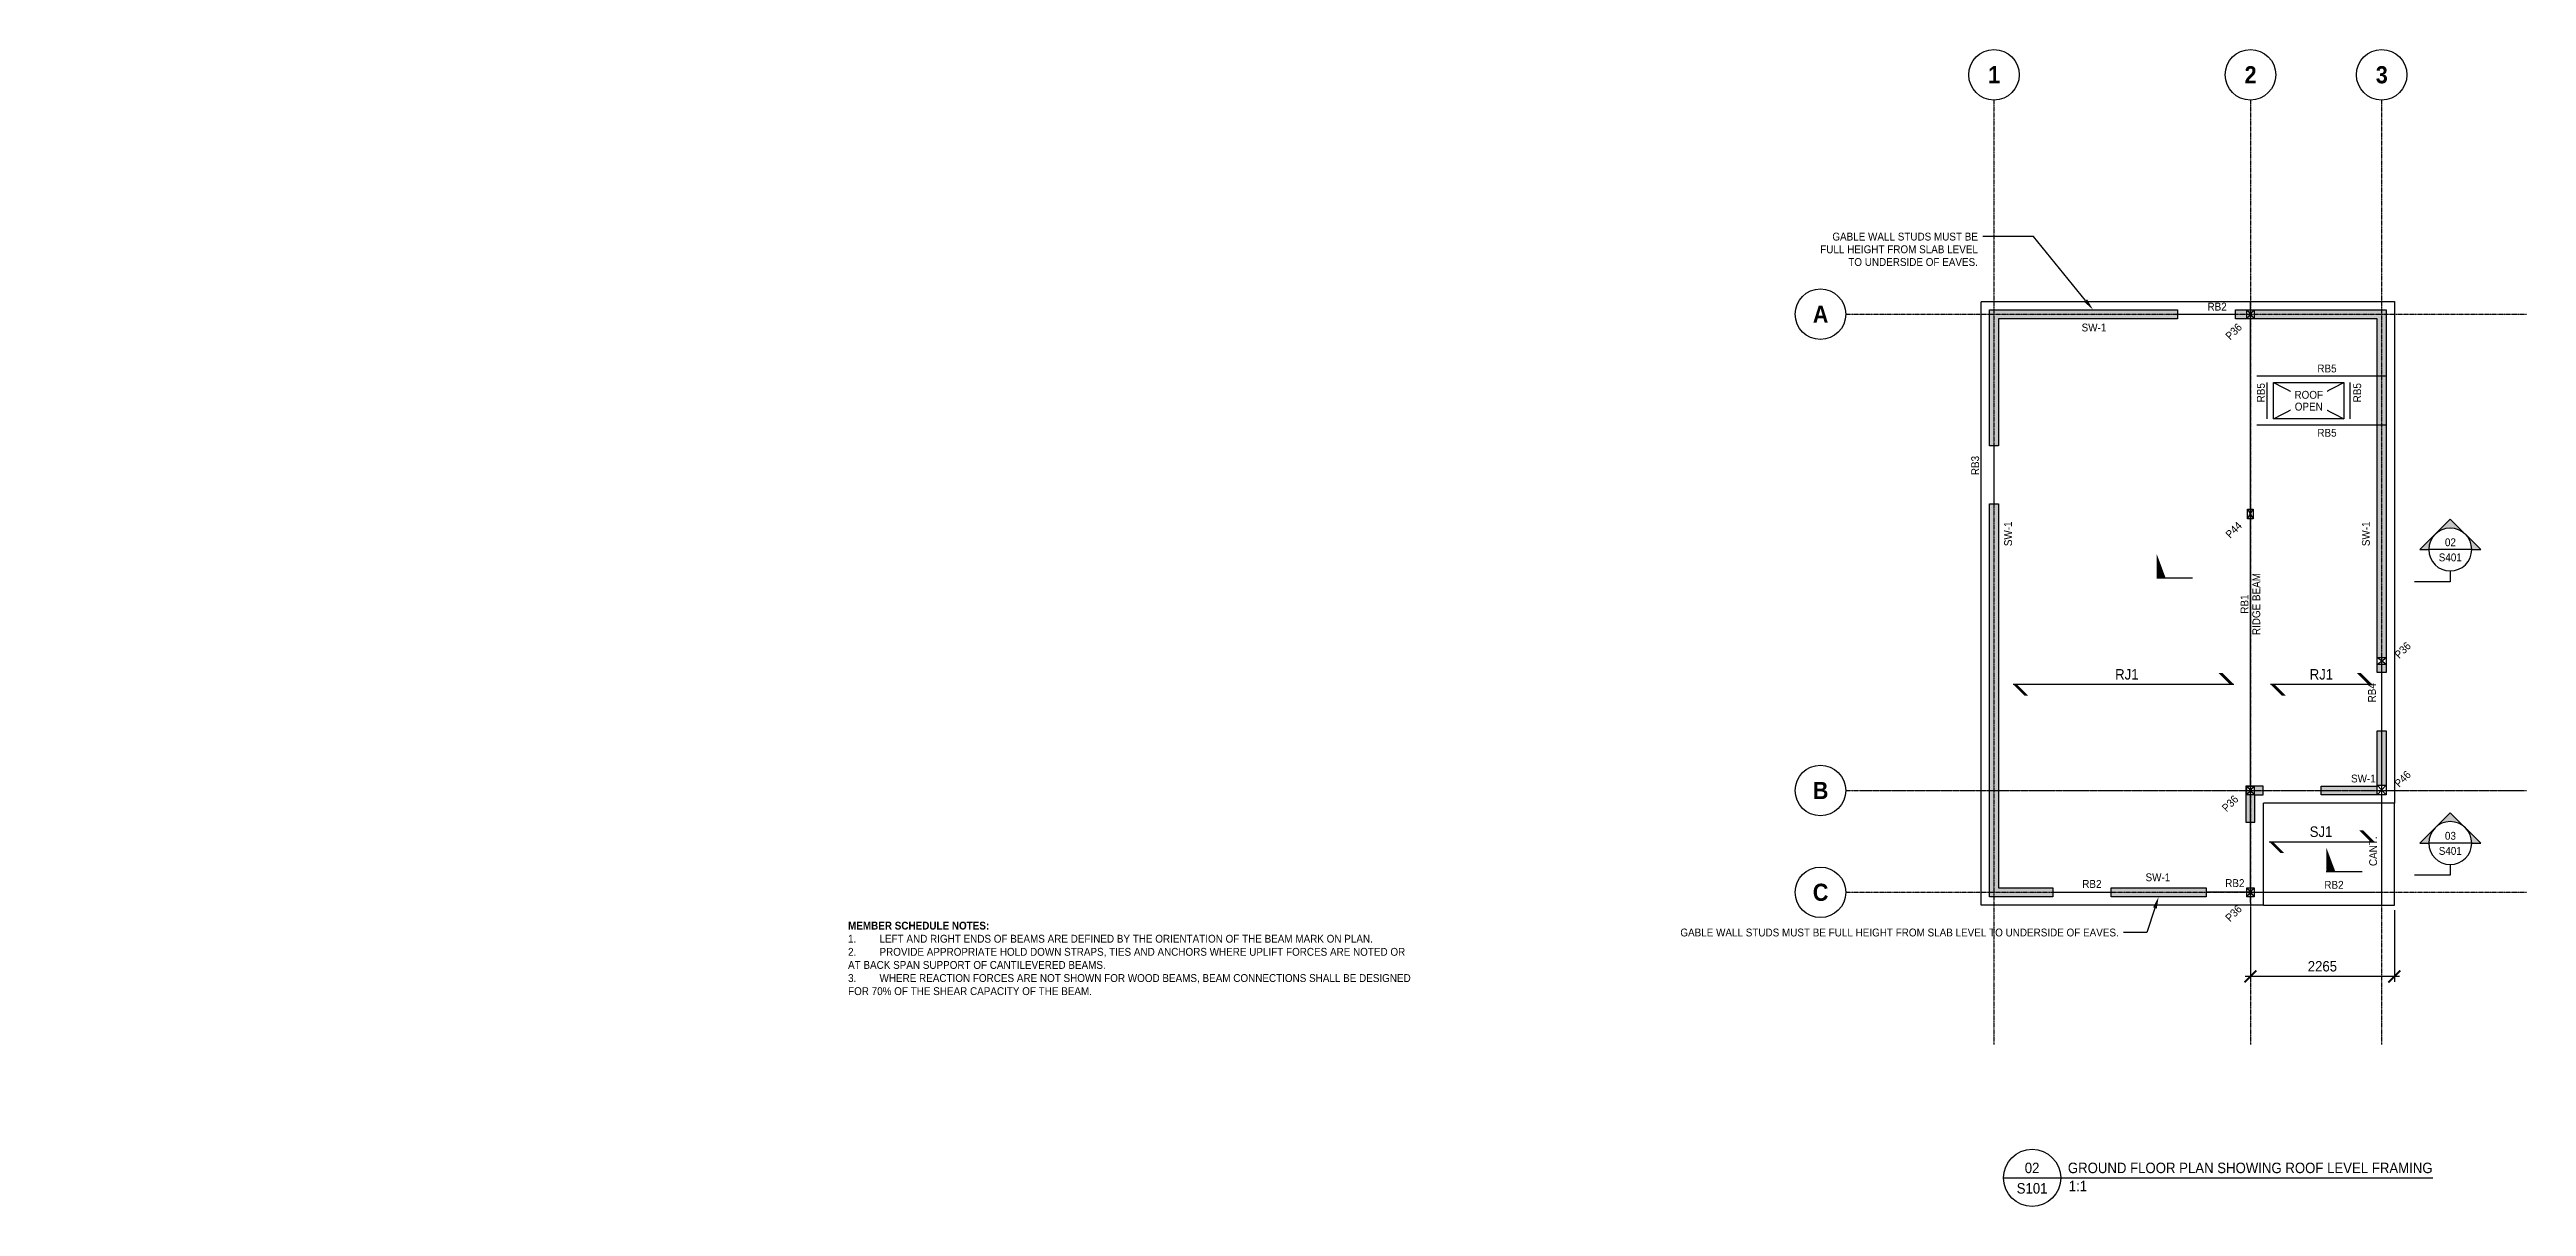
# Model space of a CAD drawing. Header units: millimetres. Extents: x -125435 to 382444, y 0 to 40902.
# Drawn here: x -8509 to 30466, y 22689 to 40902 of the extents above; entities that cross this region are included whole.
import ezdxf
from ezdxf import colors
from ezdxf.entities.mleader import LeaderData, LeaderLine
from ezdxf.enums import TextEntityAlignment as Align
from ezdxf.math import Vec2, Vec3

# ---------------------------------------------------------------- set-up
doc = ezdxf.new("R2010")
doc.units = ezdxf.units.MM
doc.header["$LTSCALE"] = 10
for name, pattern in [('CENTER', [2, 1.25, -0.25, 0.25, -0.25]), ('CMHC_Center - Large', [18, 9, -3, 3, -3]), ('HIDDEN', [0.375, 0.25, -0.125])]:
    doc.linetypes.add(name, pattern=pattern)
doc.layers.get('DEFPOINTS').update_dxf_attribs({"color": 252})
for name, color, linetype in [('S-ANNO-CROS', 30, 'Continuous'), ('S-ANNO-CROS-ABOV', 30, 'HIDDEN'), ('S-ANNO-KEYN', 2, 'Continuous'), ('S-ANNO-PATT-MAS', 30, 'Continuous'), ('S-ANNO-PATT-WOOD', 30, 'Continuous'), ('S-ANNO-SYMB', 231, 'Continuous'), ('S-ANNO-TEXT', 2, 'Continuous'), ('S-BEAM-WOOD', 53, 'Continuous'), ('S-COLS-WOOD', 51, 'Continuous'), ('S-GRID', 1, 'CENTER'), ('S-GRID-IDEN', 2, 'Continuous'), ('S-OTLN-OPNG', 231, 'Continuous'), ('S-WALL-STUD', 51, 'Continuous')]:
    doc.layers.add(name, color=color, linetype=linetype)
doc.layers.add('S-ANNO-XREF-ARCH', color=8, linetype='Continuous', transparency=0.75)
doc.styles.add('BB_Large Bold', font='arialbd.ttf', dxfattribs={"width": 0.9, "height": 3.6})
doc.styles.add('BB_Standard', font='arial.ttf', dxfattribs={"width": 0.9, "height": 2.2})
doc.styles.add('BB_Standard 1.65 Text', font='arial.ttf', dxfattribs={"width": 0.9, "height": 1.65})
doc.dimstyles.new('BB_Standard$0', dxfattribs={"dimscale": 0, "dimtxt": 2.2, "dimasz": 2.5, "dimexe": 1.1, "dimexo": 1.1, "dimgap": 1, "dimtad": 1, "dimdec": 0, "dimrnd": 0.001, "dimzin": 3, "dimdsep": 46, "dimtxsty": 'BB_Standard', "dimblk1": 'ARCHTICK', "dimblk2": 'ARCHTICK', "dimsah": 1, "dimcen": 0.09, "dimdle": 1.1, "dimclrd": 256, "dimclre": 256, "dimclrt": 256, "dimadec": 0, "dimazin": 0, "dimtfac": 1, "dimtdec": 0, "dimtofl": 0, "dimtmove": 0, "dimatfit": 3, "dimfxl": 1, "dimfrac": 2, "dimtolj": 1, "dimtzin": 0, "dimarcsym": 0})

# ---------------------------------------------------------------- blocks, each defined once
blk = doc.blocks.new('*U30')
at = {"layer": 'S-ANNO-SYMB', "color": 0}
blk.add_circle((0, 0), 5.3, dxfattribs=at)
at = {"layer": 'S-GRID-IDEN', "style": 'BB_Large Bold', "width": 0.9, "flags": 8}
blk.add_attdef('GRID', text='', height=3.6, dxfattribs=at).set_placement((0.03, -1.79), align=Align.CENTER)
blk = doc.blocks.new('*U31')
at = {"layer": 'S-ANNO-SYMB', "color": 0}
blk.add_circle((0, 0), 5.3, dxfattribs=at)
at = {"layer": 'S-GRID-IDEN', "style": 'BB_Large Bold', "width": 0.9, "flags": 8}
blk.add_attdef('GRID', text='', height=3.6, dxfattribs=at).set_placement((0.03, -1.79), align=Align.CENTER)
blk = doc.blocks.new('*U32')
at = {"layer": 'S-ANNO-SYMB', "color": 0}
blk.add_circle((0, 0), 5.3, dxfattribs=at)
at = {"layer": 'S-GRID-IDEN', "style": 'BB_Large Bold', "width": 0.9, "flags": 8}
blk.add_attdef('GRID', text='', height=3.6, dxfattribs=at).set_placement((0.03, -1.79), align=Align.CENTER)
blk = doc.blocks.new('*U33')
at = {"layer": 'S-ANNO-SYMB', "color": 0}
blk.add_circle((0, 0), 5.3, dxfattribs=at)
at = {"layer": 'S-GRID-IDEN', "style": 'BB_Large Bold', "width": 0.9, "flags": 8}
blk.add_attdef('GRID', text='', height=3.6, dxfattribs=at).set_placement((0.03, -1.79), align=Align.CENTER)
blk = doc.blocks.new('*U34')
at = {"layer": 'S-ANNO-SYMB', "color": 0}
blk.add_circle((0, 0), 5.3, dxfattribs=at)
at = {"layer": 'S-GRID-IDEN', "style": 'BB_Large Bold', "width": 0.9, "flags": 8}
blk.add_attdef('GRID', text='', height=3.6, dxfattribs=at).set_placement((0.03, -1.79), align=Align.CENTER)
blk = doc.blocks.new('*U35')
at = {"layer": 'S-ANNO-SYMB', "color": 0}
blk.add_line((6, 0), (84.1, 0), dxfattribs=at)
blk.add_lwpolyline([(-6, 0), (6, 0)], dxfattribs=at)
blk.add_circle((0, 0), 6, dxfattribs=at)
at = {"layer": 'S-ANNO-TEXT', "insert": (7.7, -0.6), "char_height": 2.2, "attachment_point": 1, "style": 'BB_Standard'}
blk.add_mtext('1:1', dxfattribs=at)
at = {"layer": 'S-ANNO-TEXT', "style": 'BB_Standard', "width": 0.9}
for tag, p in [('NN', (0, 1)), ('S-NNN', (0, -3.29))]:
    blk.add_attdef(tag, text='', height=2.2, dxfattribs=at).set_placement(p, align=Align.CENTER)
blk.add_attdef('DRAWINGBLOCKTITLE', (7.5, 1), '', height=2.2, dxfattribs=at)
blk = doc.blocks.new('*U36')
at = {"layer": 'S-ANNO-SYMB', "color": 0}
blk.add_circle((0, 0), 5.3, dxfattribs=at)
at = {"layer": 'S-GRID-IDEN', "style": 'BB_Large Bold', "width": 0.9, "flags": 8}
blk.add_attdef('GRID', text='', height=3.6, dxfattribs=at).set_placement((0.03, -1.79), align=Align.CENTER)
blk = doc.blocks.new('(4)38X89')
at = {"layer": 'S-ANNO-PATT-WOOD'}
for p, q in [((76, 44.5), (-76, -44.5)), ((-76, 44.5), (76, -44.5))]:
    blk.add_line(p, q, dxfattribs=at)
at = {"layer": 'S-COLS-WOOD'}
blk.add_lwpolyline([(-76, 44.5), (76, 44.5), (76, -44.5), (-76, -44.5)], close=True, dxfattribs=at)
blk = doc.blocks.new('(3)38X140')
at = {"layer": 'S-ANNO-PATT-WOOD'}
for p, q in [((-70, -57), (70, 57)), ((70, -57), (-70, 57))]:
    blk.add_line(p, q, dxfattribs=at)
at = {"layer": 'S-COLS-WOOD'}
blk.add_lwpolyline([(-70, -57), (-70, 57), (70, 57), (70, -57)], close=True, dxfattribs=at)
blk = doc.blocks.new('(4)38X140')
at = {"layer": 'S-ANNO-PATT-WOOD'}
for p, q in [((-70, 76), (70, -76)), ((-70, -76), (70, 76))]:
    blk.add_line(p, q, dxfattribs=at)
at = {"layer": 'S-COLS-WOOD'}
blk.add_lwpolyline([(-70, 76), (70, 76), (70, -76), (-70, -76)], close=True, dxfattribs=at)
blk = doc.blocks.new('*U41')
at = {"layer": 'S-ANNO-SYMB', "color": 0}
blk.add_line((-12.95, 0), (9.13, 0), dxfattribs=at)
for points in [[(-12.95, 0), (-12.15, 0), (-10.55, -2.4), (-9.75, -2.4)], [(5.93, 2.4), (6.73, 2.4), (8.33, 0), (9.13, 0)]]:
    blk.add_solid(points, dxfattribs=at)
at = {"layer": 'S-ANNO-KEYN', "style": 'BB_Standard', "width": 0.9}
for tag, p in [('MARK', (-4.44, 1)), ('REINFORCING', (-10.76, -3))]:
    blk.add_attdef(tag, p, '', height=2.2, dxfattribs=at)
blk = doc.blocks.new('*U40')
at = {"layer": 'S-ANNO-SYMB', "color": 0}
blk.add_line((-12.64, 0), (8.66, 0), dxfattribs=at)
for points in [[(-12.64, 0), (-11.84, 0), (-10.24, -2.4), (-9.44, -2.4)], [(5.46, 2.4), (6.26, 2.4), (7.86, 0), (8.66, 0)]]:
    blk.add_solid(points, dxfattribs=at)
at = {"layer": 'S-ANNO-KEYN', "style": 'BB_Standard', "width": 0.9}
for tag, p in [('MARK', (-4.44, 1)), ('REINFORCING', (-10.76, -3))]:
    blk.add_attdef(tag, p, '', height=2.2, dxfattribs=at)
blk = doc.blocks.new('*U39')
at = {"layer": 'S-ANNO-SYMB', "color": 0}
blk.add_line((-25.83, 0), (20.45, 0), dxfattribs=at)
for points in [[(-25.83, 0), (-25.03, 0), (-23.43, -2.4), (-22.63, -2.4)], [(17.25, 2.4), (18.05, 2.4), (19.65, 0), (20.45, 0)]]:
    blk.add_solid(points, dxfattribs=at)
at = {"layer": 'S-ANNO-KEYN', "style": 'BB_Standard', "width": 0.9}
for tag, p in [('MARK', (-4.44, 1)), ('REINFORCING', (-10.76, -3))]:
    blk.add_attdef(tag, p, '', height=2.2, dxfattribs=at)
blk = doc.blocks.new('*U47')
at = {"layer": 'S-ANNO-SYMB'}
h = blk.add_hatch(color=0, dxfattribs=at)
h.dxf.hatch_style = 1
h.paths.add_polyline_path([(-8.5, 0), (-6, 0, -0.198912), (-4.24, 4.24)])
h.paths.add_polyline_path([(-4.24, 4.24, -0.414214), (4.24, 4.24), (0, 8.5)])
h.paths.add_polyline_path([(4.24, 4.24, -0.198912), (6, 0), (8.5, 0)])
at = {"layer": 'S-ANNO-SYMB', "color": 0}
for p, q in [((0, -6), (0, -9)), ((0, -9), (10, -9)), ((82.13, -7.93), (72.13, -7.93))]:
    blk.add_line(p, q, dxfattribs=at)
for points in [[(-6, 0), (-8.5, 0), (0, 8.5), (8.5, 0), (6, 0)], [(-6, 0), (6, 0)]]:
    blk.add_lwpolyline(points, dxfattribs=at)
blk.add_circle((0, 0), 6, dxfattribs=at)
blk.add_solid([(82.13, -7.93), (79.63, -7.93), (82.13, -1.23)], dxfattribs=at)
at = {"layer": 'S-ANNO-TEXT', "style": 'BB_Standard', "width": 0.9}
for tag, p in [('NN', (-0.04, 0.94)), ('S-NNN', (0, -3.29))]:
    blk.add_attdef(tag, text='', height=2.2, dxfattribs=at).set_placement(p, align=Align.CENTER)
blk = doc.blocks.new('_ArchTick')
at = {"color": 0, "linetype": 'ByBlock', "const_width": 0.15}
blk.add_lwpolyline([(-0.5, -0.5), (0.5, 0.5)], dxfattribs=at)
blk = doc.blocks.new('*D99')
at = {"layer": 'DEFPOINTS', "color": 0, "transparency": 16777216}
for p in [(26123, 27472), (28387, 27434), (26123, 26310)]:
    blk.add_point(p, dxfattribs=at)
at = {"layer": 'S-WALL-STUD', "lineweight": -2, "transparency": 16777216}
for p, q in [((26123, 27390), (26123, 26227)), ((28387, 27352), (28387, 26227)), ((28470, 26310), (26040, 26310))]:
    blk.add_line(p, q, dxfattribs=at)
at = {"layer": 'S-WALL-STUD', "lineweight": -2, "transparency": 16777216, "xscale": 187.5, "yscale": 187.5, "zscale": 187.5, "rotation": 180}
blk.add_blockref('_ArchTick', (26123, 26310), dxfattribs=at)
at = {"layer": 'S-WALL-STUD', "lineweight": -2, "transparency": 16777216, "xscale": 187.5, "yscale": 187.5, "zscale": 187.5}
blk.add_blockref('_ArchTick', (28387, 26310), dxfattribs=at)
at = {"layer": 'S-WALL-STUD', "transparency": 16777216, "insert": (27255, 26469), "char_height": 165, "attachment_point": 5, "style": 'BB_Standard'}
blk.add_mtext('\\A1;2265', dxfattribs=at)
blk = doc.blocks.new('*U100')
at = {"layer": 'S-ANNO-SYMB'}
h = blk.add_hatch(color=0, dxfattribs=at)
h.dxf.hatch_style = 1
h.paths.add_polyline_path([(-8.5, 0), (-6, 0, -0.198912), (-4.24, 4.24)])
h.paths.add_polyline_path([(-4.24, 4.24, -0.414214), (4.24, 4.24), (0, 8.5)])
h.paths.add_polyline_path([(4.24, 4.24, -0.198912), (6, 0), (8.5, 0)])
at = {"layer": 'S-ANNO-SYMB', "color": 0}
for p, q in [((0, -6), (0, -9)), ((0, -9), (10, -9)), ((34.68, -7.93), (24.68, -7.93))]:
    blk.add_line(p, q, dxfattribs=at)
for points in [[(-6, 0), (-8.5, 0), (0, 8.5), (8.5, 0), (6, 0)], [(-6, 0), (6, 0)]]:
    blk.add_lwpolyline(points, dxfattribs=at)
blk.add_circle((0, 0), 6, dxfattribs=at)
blk.add_solid([(34.68, -7.93), (32.18, -7.93), (34.68, -1.23)], dxfattribs=at)
at = {"layer": 'S-ANNO-TEXT', "style": 'BB_Standard', "width": 0.9}
for tag, p in [('NN', (-0.04, 0.94)), ('S-NNN', (0, -3.29))]:
    blk.add_attdef(tag, text='', height=2.2, dxfattribs=at).set_placement(p, align=Align.CENTER)

msp = doc.modelspace()

# ---------------------------------------------------------------- hatches: boundary and pattern name
at = {"layer": 'S-ANNO-PATT-MAS'}
h = msp.add_hatch(dxfattribs=at)
h.set_pattern_fill('ANSI31', color=256, angle=45, style=0)
h.set_pattern_definition([(75, (44571.26, 4069.32), (114.27025, 114.27025), [100, -1392.8203]), (105, (44597.14, 4165.91), (114.27025, 114.27025), [100, -2485.641]), (135, (44571.26, 4262.5), (114.27025, 114.27025), [100, -646.4102]), (165, (44500.55, 4333.22), (114.27025, 114.27025), [100, -2485.641]), (195, (44403.96, 4359.1), (114.27025, 114.27025), [100, -1392.8203]), (195, (44307.365, 4333.215), (114.27025, 114.27025), [100, -1392.8203]), (165, (44210.77, 4307.33), (114.27025, 114.27025), [100, -2485.641]), (135, (44114.18, 4333.22), (114.27025, 114.27025), [100, -646.4102]), (105, (44043.47, 4403.93), (114.27025, 114.27025), [100, -2485.641]), (75, (44017.59, 4500.52), (114.27025, 114.27025), [100, -1392.8203]), (105, (44069.35, 4693.7), (114.27025, 114.27025), [100, -2485.641]), (165, (43972.76, 4861.01), (114.27025, 114.27025), [100, -2485.641]), (165, (43682.98, 4835.13), (114.27025, 114.27025), [100, -2485.641]), (105, (43515.68, 4931.72), (114.27025, 114.27025), [100, -2485.641]), (105, (43541.56, 5221.5), (114.27025, 114.27025), [100, -2485.641]), (165, (43444.97, 5388.8), (114.27025, 114.27025), [100, -2485.641]), (165, (43155.19, 5362.92), (114.27025, 114.27025), [100, -2485.641]), (105, (42987.89, 5459.51), (114.27025, 114.27025), [100, -2485.641])])
h.paths.add_polyline_path([(28117, 36664.4), (28117, 31332), (28257, 31332), (28257, 36804.4), (26179.5, 36804.4), (26179.5, 36664.4)])
h.paths.add_polyline_path([(25888.7, 36804.4), (25888.7, 36664.4), (26065.5, 36664.4), (26065.5, 36804.4)])
h.paths.add_polyline_path([(28257, 31093), (28257, 31218), (28117, 31218), (28117, 31093)])
h.paths.add_polyline_path([(28257, 30178.6), (28117, 30178.6), (28117, 29319), (28257, 29319)])
h.paths.add_polyline_path([(27236.9, 29307), (27236.9, 29167), (28117, 29167), (28117, 29307)])
h.paths.add_polyline_path([(26192.5, 29167), (26322.5, 29167), (26322.5, 29307), (26179.5, 29307), (26179.5, 29167), (26065.5, 29167), (26065.5, 29307), (26052.5, 29307), (26052.5, 28737), (26192.5, 28737)])
h.paths.add_polyline_path([(23929.2, 27704.4), (23929.2, 27564.4), (25426.9, 27564.4), (25426.9, 27704.4)])
h.paths.add_polyline_path([(22157, 27704.4), (22157, 33750.4), (22017, 33750.4), (22017, 27564.4), (23014.8, 27564.4), (23014.8, 27704.4)])
h.paths.add_polyline_path([(22017, 34664.8), (22157, 34664.8), (22157, 36664.4), (24974.3, 36664.4), (24974.3, 36804.4), (22017, 36804.4)])

# ---------------------------------------------------------------- linework, layer by layer
at = {"layer": 'S-ANNO-CROS'}
for p, q in [((26486.4, 35659.1), (27594.4, 35085.7)), ((26486.4, 35085.7), (27594.4, 35659.1))]:
    msp.add_line(p, q, dxfattribs=at)
at = {"layer": 'S-ANNO-CROS-ABOV'}
msp.add_lwpolyline([(26322.5, 27434.4), (28387, 27434.4), (28387, 29037)], dxfattribs=at)
at = {"layer": 'S-ANNO-XREF-ARCH', "color": 1, "linetype": 'CMHC_Center - Large'}
msp.add_line((20007, 29237), (30417.2, 29237), dxfattribs=at)
at = {"layer": 'S-BEAM-WOOD'}
for p, q in [((24974.3, 36734.4), (25888.7, 36734.4)), ((26122.5, 27472.4), (26122.5, 36934.4)), ((26386.4, 35085.7), (26386.4, 35659.1)), ((27694.4, 35085.7), (27694.4, 35659.1)), ((22087, 34664.8), (22087, 33750.4)), ((28187, 31332), (28187, 27484.2)), ((23014.8, 27634.4), (23929.2, 27634.4)), ((26122.5, 27634.4), (25426.9, 27634.4)), ((26122.5, 27634.4), (28087, 27634.4))]:
    msp.add_line(p, q, dxfattribs=at)
at = {"layer": 'S-GRID'}
for p, q in [((22087, 40106.6), (22087, 25240.4)), ((26122.5, 40106.6), (26122.5, 25240.4)), ((28187, 40106.6), (28187, 25240.4)), ((19754.1, 36734.4), (30466, 36734.4)), ((19754.1, 29237), (30466, 29237)), ((19754.1, 27634.4), (30466, 27634.4))]:
    msp.add_line(p, q, dxfattribs=at)
at = {"layer": 'S-WALL-STUD'}
for points in [[(22157, 34664.8), (22017, 34664.8), (22017, 36804.4), (24974.3, 36804.4), (24974.3, 36664.4), (22157, 36664.4), (22157, 34664.8)], [(23014.8, 27704.4), (23014.8, 27564.4), (22017, 27564.4), (22017, 33750.4), (22157, 33750.4), (22157, 27704.4), (23014.8, 27704.4)], [(28117, 30178.6), (28257, 30178.6), (28257, 29167), (27236.9, 29167), (27236.9, 29307), (28117, 29307), (28117, 30178.6)], [(26192.5, 29167), (26322.5, 29167), (26322.5, 29307), (26052.5, 29307), (26052.5, 28737), (26192.5, 28737), (26192.5, 29167)]]:
    msp.add_lwpolyline(points, dxfattribs=at)
for points in [[(28257, 31093), (28117, 31093), (28117, 36664.4), (25888.7, 36664.4), (25888.7, 36804.4), (28257, 36804.4)], [(23929.2, 27704.4), (25426.9, 27704.4), (25426.9, 27564.4), (23929.2, 27564.4)]]:
    msp.add_lwpolyline(points, close=True, dxfattribs=at)

# ---------------------------------------------------------------- block references
at = {"layer": 'S-ANNO-SYMB'}
ref = msp.add_blockref('*U30', (22087, 40504.1), dxfattribs=dict(at, xscale=75, yscale=75, zscale=75))
ref.add_attrib('GRID', '1', dxfattribs={"layer": 'S-GRID-IDEN', "height": 270, "style": 'BB_Large Bold', "width": 0.9}).set_placement((22089.6, 40369.6), align=Align.CENTER)
ref = msp.add_blockref('*U33', (26122.5, 40504.1), dxfattribs=dict(at, xscale=75, yscale=75, zscale=75))
ref.add_attrib('GRID', '2', dxfattribs={"layer": 'S-GRID-IDEN', "height": 270, "style": 'BB_Large Bold', "width": 0.9}).set_placement((26125.1, 40369.6), align=Align.CENTER)
ref = msp.add_blockref('*U34', (28187, 40504.1), dxfattribs=dict(at, xscale=75, yscale=75, zscale=75))
ref.add_attrib('GRID', '3', dxfattribs={"layer": 'S-GRID-IDEN', "height": 270, "style": 'BB_Large Bold', "width": 0.9}).set_placement((28189.6, 40369.6), align=Align.CENTER)
ref = msp.add_blockref('*U31', (19356.6, 36734.4), dxfattribs=dict(at, xscale=75, yscale=75, zscale=75))
ref.add_attrib('GRID', 'A', dxfattribs={"layer": 'S-GRID-IDEN', "height": 270, "style": 'BB_Large Bold', "width": 0.9}).set_placement((19359.1, 36599.9), align=Align.CENTER)
ref = msp.add_blockref('*U47', (29267.4, 33029.9), dxfattribs=dict(at, xscale=-56.24999999999999, yscale=56.24999999999999, zscale=56.24999999999999))
ref.add_attrib('NN', '02', dxfattribs={"layer": 'S-ANNO-TEXT', "height": 123.75, "style": 'BB_Standard', "width": 0.9}).set_placement((29269.6, 33082.6), align=Align.CENTER)
ref.add_attrib('S-NNN', 'S401', dxfattribs={"layer": 'S-ANNO-TEXT', "height": 123.75, "style": 'BB_Standard', "width": 0.9}).set_placement((29267.2, 32844.8), align=Align.CENTER)
ref = msp.add_blockref('*U39', (24326, 30908.4), dxfattribs=dict(at, xscale=75, yscale=75, zscale=75))
ref.add_attrib('MARK', 'RJ1', (23993.1, 30983.4), dxfattribs={"layer": 'S-ANNO-KEYN', "height": 165, "style": 'BB_Standard', "width": 0.9})
ref = msp.add_blockref('*U40', (27387.9, 30908.4), dxfattribs=dict(at, xscale=75, yscale=75, zscale=75))
ref.add_attrib('MARK', 'RJ1', (27054.9, 30983.4), dxfattribs={"layer": 'S-ANNO-KEYN', "height": 165, "style": 'BB_Standard', "width": 0.9})
ref = msp.add_blockref('*U32', (19356.6, 29237), dxfattribs=dict(at, xscale=75, yscale=75, zscale=75))
ref.add_attrib('GRID', 'B', dxfattribs={"layer": 'S-GRID-IDEN', "height": 270, "style": 'BB_Large Bold', "width": 0.9}).set_placement((19359.1, 29102.5), align=Align.CENTER)
ref = msp.add_blockref('*U100', (29267.4, 28409.3), dxfattribs=dict(at, xscale=-56.24999999999999, yscale=56.24999999999999, zscale=56.24999999999999))
ref.add_attrib('NN', '03', dxfattribs={"layer": 'S-ANNO-TEXT', "height": 123.75, "style": 'BB_Standard', "width": 0.9}).set_placement((29269.6, 28461.9), align=Align.CENTER)
ref.add_attrib('S-NNN', 'S401', dxfattribs={"layer": 'S-ANNO-TEXT', "height": 123.75, "style": 'BB_Standard', "width": 0.9}).set_placement((29267.2, 28224.1), align=Align.CENTER)
ref = msp.add_blockref('*U41', (27387.9, 28431.2), dxfattribs=dict(at, xscale=75, yscale=75, zscale=75))
ref.add_attrib('MARK', 'SJ1', (27054.9, 28506.2), dxfattribs={"layer": 'S-ANNO-KEYN', "height": 165, "style": 'BB_Standard', "width": 0.9})
ref = msp.add_blockref('*U36', (19356.6, 27634.4), dxfattribs=dict(at, xscale=75, yscale=75, zscale=75))
ref.add_attrib('GRID', 'C', dxfattribs={"layer": 'S-GRID-IDEN', "height": 270, "style": 'BB_Large Bold', "width": 0.9}).set_placement((19359.1, 27499.9), align=Align.CENTER)
at = {"layer": 'S-ANNO-SYMB', "xscale": 75, "yscale": 75, "zscale": 75}
msp.add_blockref('*U35', (22687, 23138.5), dxfattribs=at).add_auto_attribs({'NN': '02', 'S-NNN': 'S101', 'DRAWINGBLOCKTITLE': 'GROUND FLOOR PLAN SHOWING ROOF LEVEL FRAMING'})
at = {"layer": 'S-COLS-WOOD'}
for name, p, rotation in [('(3)38X140', (26122.5, 36734.4), 270), ('(4)38X89', (26122.5, 33588.3), 90), ('(3)38X140', (26122.5, 29237), 270), ('(4)38X140', (28187, 29243), 180), ('(3)38X140', (26122.5, 27634.4), 270)]:
    msp.add_blockref(name, p, dxfattribs=dict(at, rotation=rotation))
msp.add_blockref('(3)38X140', (28187, 31275), dxfattribs=at)

# ---------------------------------------------------------------- texts
at = {"layer": 'S-ANNO-TEXT', "char_height": 123.75, "width": 1.364242052659392e-12, "attachment_point": 1, "line_spacing_factor": 0.9, "style": 'BB_Standard'}
for s, insert in [('\\pxqc;RB2', (25447.2, 36915.9)), ('\\pxqc;SW-1', (23466.2, 36587.2)), ('\\pxqc;RB5', (27175.9, 35942.2)), ('\\pxqc;RB5', (27175.9, 34930)), ('\\pxqc;SW-1', (27705.7, 29487.5)), ('\\pxqc;RB2', (23476.5, 27828)), ('\\pxqc;SW-1', (24472.2, 27932)), ('\\pxqc;RB2', (25726.1, 27841.2)), ('\\pxqc;RB2', (27286, 27813.9))]:
    msp.add_mtext(s, dxfattribs=dict(at, insert=insert))
at = {"layer": 'S-ANNO-TEXT', "char_height": 123.75, "line_spacing_factor": 0.9}
for s, insert, attachment_point, rotation, style in [('P36', (25717.5, 36408.2), 1, 45, 'BB_Standard'), ('\\pxqc;RB5', (26224.9, 35347.6), 1, 90, 'BB_Standard 1.65 Text'), ('\\pxqc;RB5', (27740.9, 35347.6), 1, 90, 'BB_Standard 1.65 Text'), ('\\pxqc;SW-1', (22247.1, 33083.3), 1, 90, 'BB_Standard 1.65 Text'), ('P44', (25717.5, 33284.9), 1, 45, 'BB_Standard'), ('\\pxqc;SW-1', (27877.1, 33083.3), 1, 90, 'BB_Standard 1.65 Text'), ('\\pxqc;RB1\\PRIDGE BEAM', (26122.5, 32171.6), 5, 90, 'BB_Standard 1.65 Text'), ('P36', (28375.6, 31391.9), 1, 45, 'BB_Standard'), ('\\pxqc;RB4', (27972.5, 30624.3), 1, 90, 'BB_Standard 1.65 Text'), ('P46', (28375.6, 29364.6), 1, 45, 'BB_Standard'), ('P36', (25661, 28978.9), 1, 45, 'BB_Standard'), ('\\pxqc;CANT.', (27991.2, 28047.8), 1, 90, 'BB_Standard 1.65 Text'), ('P36', (25715.2, 27250.2), 1, 45, 'BB_Standard')]:
    msp.add_mtext(s, dxfattribs=dict(at, insert=insert, attachment_point=attachment_point, rotation=rotation, style=style))
at = {"layer": 'S-ANNO-TEXT', "insert": (21729.3, 34201.3), "char_height": 123.75, "width": 1.364242052659392e-12, "attachment_point": 1, "rotation": 90, "line_spacing_factor": 0.9, "style": 'BB_Standard'}
msp.add_mtext('\\pxqc;RB3', dxfattribs=at)
at = {"layer": 'S-ANNO-TEXT', "insert": (4055.8, 27171.7), "char_height": 123.75, "width": 8833.47, "attachment_point": 1, "style": 'BB_Standard 1.65 Text'}
msp.add_mtext('\\A1;{\\fArial|b1|i0|c0|p34;MEMBER SCHEDULE NOTES:\\P\\pxi-4,l4,b0.5,ql,t4;}1.^ILEFT AND RIGHT ENDS OF BEAMS ARE DEFINED BY THE ORIENTATION OF THE BEAM MARK ON PLAN.\\P2.^IPROVIDE APPROPRIATE HOLD DOWN STRAPS, TIES AND ANCHORS WHERE UPLIFT FORCES ARE NOTED OR AT BACK SPAN SUPPORT OF CANTILEVERED BEAMS. \\P3.^IWHERE REACTION FORCES ARE NOT SHOWN FOR WOOD BEAMS, BEAM CONNECTIONS SHALL BE DESIGNED FOR 70% OF THE SHEAR CAPACITY OF THE BEAM.', dxfattribs=at)

# ---------------------------------------------------------------- dimensions: what is measured, and where the dimension line sits
at = {"layer": 'S-WALL-STUD'}
dim = msp.add_linear_dim(base=(26122.518727, 26309.850074), p1=(28387.018727, 27434.4283138), p2=(26122.518727, 27472.4283138), dimstyle='BB_Standard$0', dxfattribs=at)
dim.commit()
dim.dimension.update_dxf_attribs({"geometry": '*D99', "text_midpoint": (27254.768727, 26469.094617)})

# ---------------------------------------------------------------- leaders
at = {"layer": 'S-ANNO-TEXT'}
ml = msp.add_multileader_mtext('Standard', dxfattribs=at)
ml.set_content('GABLE WALL STUDS MUST BE\\PFULL HEIGHT FROM SLAB LEVEL\\PTO UNDERSIDE OF EAVES.', color=256, style='BB_Standard 1.65 Text')
ml.set_leader_properties()
ml.build(insert=Vec2(0, 0))
ml.multileader.update_dxf_attribs({"dogleg_length": 2, "arrow_head_size": 187.5, "scale": 75})
ctx = ml.context
ctx.base_point, ctx.scale, ctx.char_height, ctx.arrow_head_size, ctx.landing_gap_size, ctx.plane_origin = Vec3(19296.4, 37955.6), 75, 123.75, 187.5, 75, Vec3(25346, 36931.1)
ctx.text_align_type = 2
notes = []
notes.append((ctx, [(1, (1, 1, 0), (22708.8, 37955.6), (-1, 0), 799.2, [(0, [(23646.4, 36804.4)], 0, [])])]))
ctx.mtext.insert, ctx.mtext.alignment, ctx.mtext.line_spacing_factor, ctx.mtext.flow_direction = Vec3(21834.6, 38018.5), 3, 0.969697, 5
ml = msp.add_multileader_mtext('Standard', dxfattribs=at)
ml.set_content('GABLE WALL STUDS MUST BE FULL HEIGHT FROM SLAB LEVEL TO UNDERSIDE OF EAVES.', color=256, style='BB_Standard 1.65 Text')
ml.set_leader_properties()
ml.build(insert=Vec2(0, 0))
ml.multileader.update_dxf_attribs({"dogleg_length": 2, "arrow_head_size": 187.5, "scale": 75})
ctx = ml.context
ctx.base_point, ctx.scale, ctx.char_height, ctx.arrow_head_size, ctx.landing_gap_size, ctx.plane_origin = Vec3(22220.5, 27000.5), 75, 123.75, 187.5, 75, Vec3(23357.4, 24740.4)
ctx.text_align_type = 2
notes.append((ctx, [(0, (1, 1, 0), (24491.9, 27000.5), (-1, 0), 366.2, [(0, [(24678.1, 27564.4)], 0, [])])]))
ctx.mtext.insert, ctx.mtext.width, ctx.mtext.alignment, ctx.mtext.line_spacing_factor, ctx.mtext.flow_direction = Vec3(24050.7, 27063.4), 1993.14, 3, 0.969697, 5
for ctx, leaders in notes:
    for number, flags, end, landing, length, lines in leaders:
        leader = LeaderData()
        leader.index, (leader.has_last_leader_line, leader.has_dogleg_vector, leader.attachment_direction) = number, flags
        leader.last_leader_point, leader.dogleg_vector, leader.dogleg_length = Vec3(end), Vec3(landing), length
        for number, points, colour, breaks in lines:
            line = LeaderLine()
            line.index, line.vertices, line.color, line.breaks = number, Vec3.list(points), colors.encode_raw_color(colour), breaks
            leader.lines.append(line)
        ctx.leaders.append(leader)

# ---------------------------------------------------------------- next in the draw order: texts
at = {"layer": 'S-ANNO-TEXT', "insert": (27040.4, 35372.4), "char_height": 123.75, "width": 1.364242052659392e-12, "attachment_point": 5, "line_spacing_factor": 0.9, "style": 'BB_Standard', "bg_fill": 2}
msp.add_mtext('\\pxqc;ROOF\\POPEN', dxfattribs=at)

# ---------------------------------------------------------------- next in the draw order: linework, layer by layer
at = {"layer": 'S-ANNO-CROS-ABOV'}
msp.add_lwpolyline([(21887, 36934.4), (28387, 36934.4), (28387, 29037), (26322.5, 29037), (26322.5, 27434.4), (21887, 27434.4), (21887, 36934.4)], dxfattribs=at)
at = {"layer": 'S-BEAM-WOOD'}
for p, q in [((28257, 35759.1), (26222.5, 35759.1)), ((28257, 34985.7), (26222.5, 34985.7))]:
    msp.add_line(p, q, dxfattribs=at)
at = {"layer": 'S-OTLN-OPNG'}
msp.add_lwpolyline([(26486.4, 35659.1), (27594.4, 35659.1), (27594.4, 35085.7), (26486.4, 35085.7)], close=True, dxfattribs=at)

doc.saveas('drawing.dxf')
